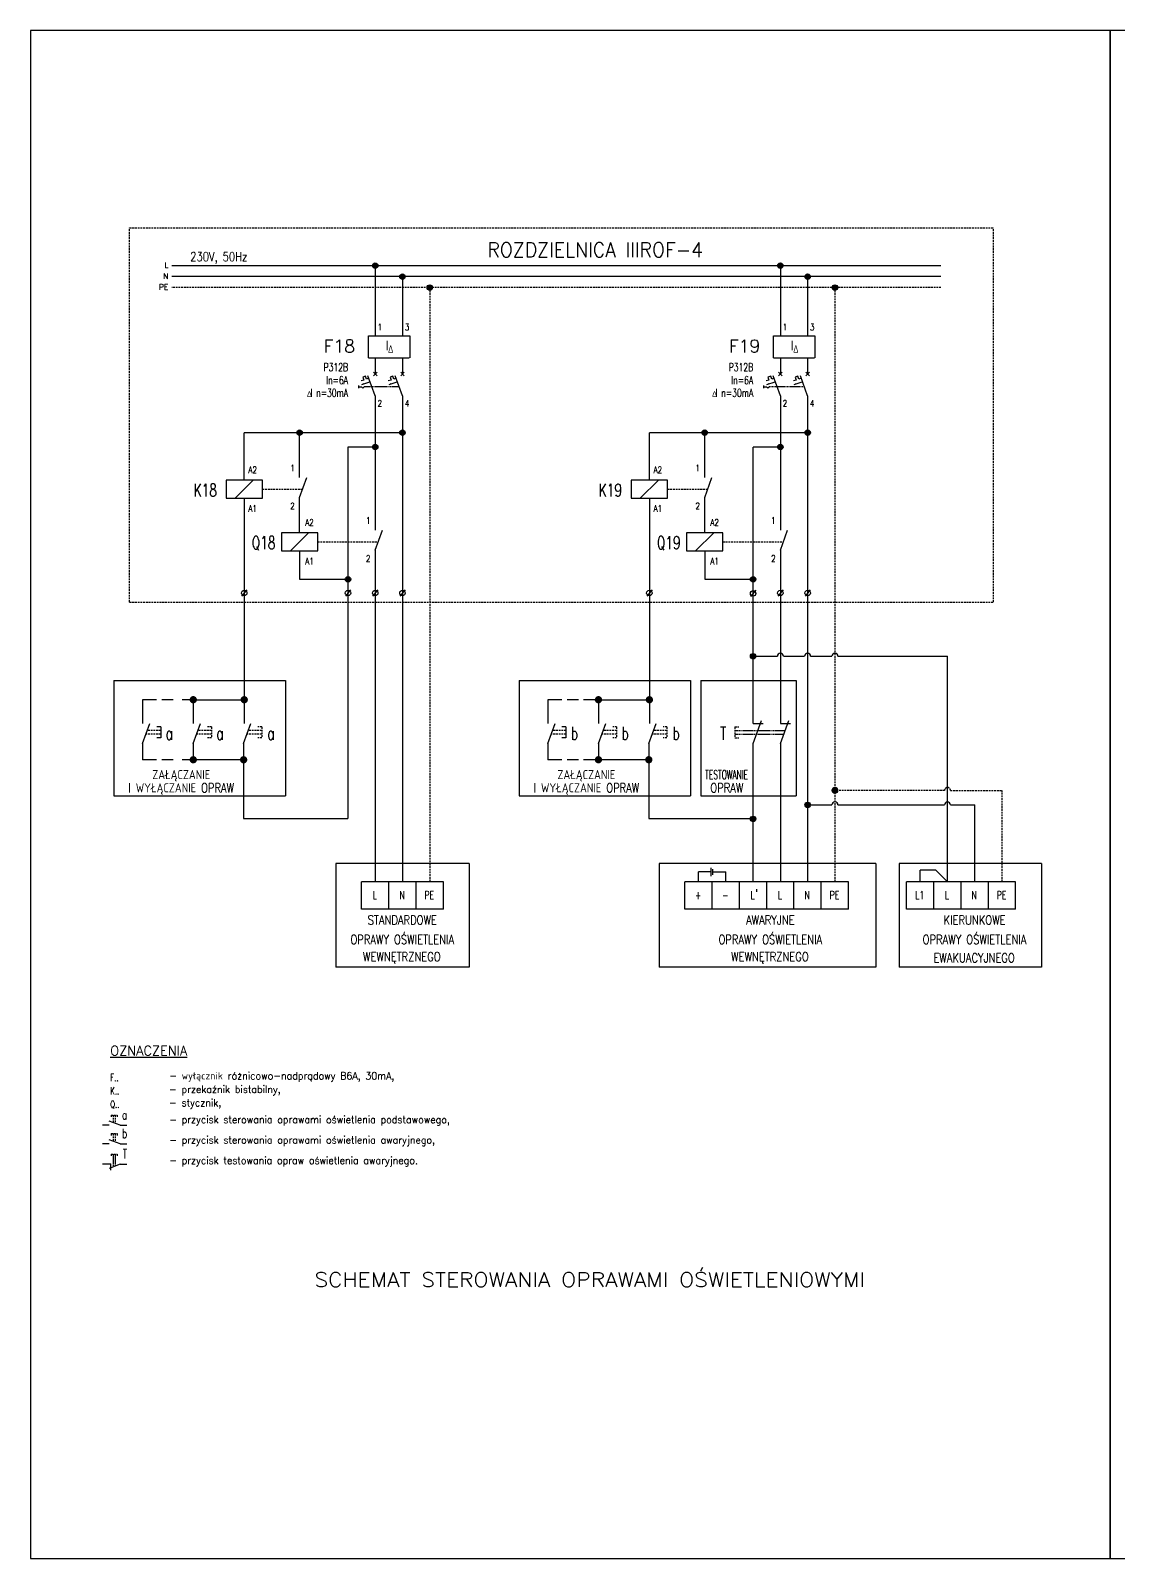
# Model space of a CAD drawing. Header units: millimetres. Extents: x 0 to 594, y -1 to 420.
# Drawn here: x 0 to 299.3, y 0 to 420 of the extents above; entities that cross this region are included whole.
import ezdxf
from ezdxf.enums import TextEntityAlignment as Align

# ---------------------------------------------------------------- set-up
doc = ezdxf.new("R2010")
doc.units = ezdxf.units.MM
doc.linetypes.add('DASHED', pattern=[0.75, 0.5, -0.25])
for name, color, linetype in [('1C', 1, 'Continuous'), ('1P', 1, 'DASHED'), ('2C', 2, 'Continuous'), ('2P', 2, 'DASHED'), ('3C', 3, 'Continuous'), ('4C', 4, 'Continuous'), ('4P', 4, 'DASHED'), ('N1C', 1, 'Continuous'), ('N2C', 2, 'Continuous'), ('N3C', 3, 'Continuous')]:
    doc.layers.add(name, color=color, linetype=linetype)
doc.styles.add('3', font='ROMANS.shx', dxfattribs={"height": 2.5})
doc.styles.add('GREEKS', font='GREEKS.shx', dxfattribs={"width": 0.7, "height": 2.6})
doc.styles.add('ROMANS', font='romans', dxfattribs={"width": 0.8, "oblique": 10, "height": 3.2})

msp = doc.modelspace()

# ---------------------------------------------------------------- hatches: boundary and pattern name
at = {"layer": '1C'}
for points in [[(95.56, 355.36, 1), (94.06, 355.36, 1)], [(103.06, 352.36, 1), (101.56, 352.36, 1)], [(207, 355.36, 1), (205.5, 355.36, 1)], [(214.5, 352.36, 1), (213, 352.36, 1)], [(110.56, 349.36, 1), (109.06, 349.36, 1)], [(222, 349.36, 1), (220.5, 349.36, 1)], [(199.5, 269.15, 1), (198, 269.15, 1)], [(199.5, 248.01, 1), (198, 248.01, 1)], [(222, 211.09, 1), (220.5, 211.09, 1)], [(214.5, 207.14, 1), (213, 207.14, 1)], [(199.5, 203.29, 1), (198, 203.29, 1)]]:
    msp.add_hatch(color=7, dxfattribs=at).paths.add_polyline_path(points)
at = {"layer": '1C', "ltscale": 0.5}
for points in [[(74.74, 309.46, 1), (73.24, 309.46, 1)], [(103.06, 309.46, -1), (101.56, 309.46, -1)], [(186.19, 309.46, 1), (184.69, 309.46, 1)], [(214.5, 309.46, -1), (213, 309.46, -1)], [(95.56, 305.51, 1), (94.06, 305.51, 1)], [(207, 305.51, 1), (205.5, 305.51, 1)], [(88.06, 269.15, 1), (86.56, 269.15, 1)]]:
    msp.add_hatch(color=7, dxfattribs=at).paths.add_polyline_path(points)

# ---------------------------------------------------------------- linework, layer by layer
for points in [[(0, 420), (0, 0), (297, 0), (297, 420)], [(297, 420), (297, 0), (594, 0), (594, 420)]]:
    msp.add_lwpolyline(points, close=True)
at = {"layer": '1C', "color": 7, "ltscale": 0.5}
for p, q in [((94.81, 355.36), (94.81, 336.07)), ((206.25, 355.36), (206.25, 336.07)), ((102.31, 352.36), (102.31, 336.07)), ((213.75, 352.36), (213.75, 336.07)), ((94.81, 330.07), (94.81, 325.57)), ((102.31, 330.07), (102.31, 325.57)), ((206.25, 330.07), (206.25, 325.57)), ((213.75, 330.07), (213.75, 325.57)), ((94.81, 319.57), (94.81, 282.63)), ((102.31, 319.57), (102.31, 186.02)), ((206.25, 319.57), (206.25, 282.63)), ((213.75, 319.57), (213.75, 186.02)), ((58.78, 296.42), (58.78, 309.46)), ((102.31, 309.46), (58.78, 309.46)), ((73.99, 297.12), (73.99, 309.46)), ((170.22, 296.42), (170.22, 309.46)), ((213.75, 309.46), (170.22, 309.46)), ((185.44, 297.12), (185.44, 309.46)), ((94.81, 305.51), (87.31, 305.51)), ((87.31, 305.51), (87.31, 203.38)), ((206.25, 305.51), (198.75, 305.51)), ((198.75, 229.56), (198.75, 305.51)), ((58.78, 291.42), (58.78, 236.06)), ((73.99, 281.97), (73.99, 291.62)), ((170.22, 291.42), (170.22, 236.06)), ((185.44, 281.97), (185.44, 291.62)), ((73.99, 276.97), (73.99, 269.15)), ((94.81, 277.17), (94.81, 186.02)), ((185.44, 276.97), (185.44, 269.15)), ((206.25, 277.17), (206.25, 229.56)), ((73.99, 269.15), (87.31, 269.15)), ((185.44, 269.15), (198.75, 269.15)), ((198.75, 248.01), (205.42, 248.01)), ((207.08, 248.01), (212.92, 248.01)), ((214.58, 248.01), (220.42, 248.01)), ((222.08, 248.01), (252.22, 248.01)), ((252.22, 186.02), (252.22, 248.01)), ((30.82, 236.06), (30.82, 229.56)), ((34.69, 236.06), (30.82, 236.06)), ((39.24, 236.06), (36.14, 236.06)), ((44.77, 236.06), (41.68, 236.06)), ((43.78, 236.06), (58.78, 236.06)), ((44.77, 236.06), (44.77, 229.56)), ((58.78, 236.06), (58.78, 229.56)), ((142.27, 236.06), (142.27, 229.56)), ((146.13, 236.06), (142.27, 236.06)), ((150.68, 236.06), (147.59, 236.06)), ((155.22, 236.06), (152.13, 236.06)), ((155.22, 236.06), (170.22, 236.06)), ((156.21, 236.06), (156.21, 229.56)), ((170.22, 236.06), (170.22, 229.56)), ((30.82, 224.06), (30.82, 219.56)), ((44.77, 224.06), (44.77, 219.56)), ((58.62, 224.14), (58.62, 203.38)), ((142.27, 224.06), (142.27, 219.56)), ((156.21, 224.06), (156.21, 219.56)), ((170.06, 224.06), (170.06, 203.38)), ((198.75, 186.02), (198.75, 224.06)), ((206.25, 224.06), (206.25, 186.02)), ((34.69, 219.56), (30.82, 219.56)), ((39.24, 219.56), (36.14, 219.56)), ((44.77, 219.56), (41.68, 219.56)), ((58.78, 219.56), (43.78, 219.56)), ((146.13, 219.56), (142.27, 219.56)), ((150.68, 219.56), (147.59, 219.56)), ((155.22, 219.56), (152.13, 219.56)), ((170.22, 219.56), (155.22, 219.56)), ((213.75, 207.14), (220.42, 207.14)), ((222.08, 207.14), (251.39, 207.14)), ((253.05, 207.14), (259.72, 207.14)), ((259.72, 186.02), (259.72, 207.14)), ((58.62, 203.38), (87.31, 203.38)), ((170.06, 203.38), (198.75, 203.38)), ((249, 189.24), (244.72, 189.24)), ((244.72, 186.02), (244.72, 189.24)), ((252.22, 186.02), (249, 189.24)), ((19.77, 119.18), (21.59, 119.18)), ((24.68, 119.09), (26.5, 119.09)), ((19.77, 114.06), (21.59, 114.06)), ((24.68, 113.96), (26.5, 113.96)), ((19.77, 108.44), (22.13, 108.44)), ((24.68, 108.35), (26.5, 108.35))]:
    msp.add_line(p, q, dxfattribs=at)
at = {"layer": '1C', "color": 7}
for p, q in [((59.5, 266.24), (58.06, 264.51)), ((88.03, 266.24), (86.59, 264.51)), ((95.53, 266.24), (94.09, 264.51)), ((103.03, 266.24), (101.59, 264.51)), ((170.95, 266.24), (169.5, 264.51)), ((199.48, 266.13), (198.03, 264.4)), ((206.98, 266.24), (205.53, 264.51)), ((214.48, 266.24), (213.03, 264.51))]:
    msp.add_line(p, q, dxfattribs=at)
at = {"layer": '1C', "color": 7, "ltscale": 0.5, "const_width": 1}
for points in [[(44.58, 236.52, -1), (44.95, 235.59, -1)], [(58.59, 236.52, -1), (58.97, 235.59, -1)], [(156.03, 236.52, -1), (156.4, 235.59, -1)], [(170.04, 236.52, -1), (170.41, 235.59, -1)], [(44.58, 220.02, -1), (44.95, 219.09, -1)], [(58.43, 220.02, -1), (58.8, 219.09, -1)], [(156.03, 220.02, -1), (156.4, 219.09, -1)], [(169.88, 220.02, -1), (170.25, 219.09, -1)]]:
    msp.add_lwpolyline(points, format="xyb", close=True, dxfattribs=at)
at = {"layer": '1C', "color": 7}
for centre in [(94.81, 355.36), (102.31, 352.36), (206.25, 355.36), (213.75, 352.36), (109.81, 349.36), (221.25, 349.36), (198.75, 269.15), (58.78, 265.38), (87.31, 265.38), (94.81, 265.38), (102.31, 265.38), (170.22, 265.38), (198.75, 265.27), (206.25, 265.38), (213.75, 265.38), (198.75, 248.01), (221.25, 211.09), (213.75, 207.14), (198.75, 203.29)]:
    msp.add_circle(centre, 0.75, dxfattribs=at)
at = {"layer": '1C', "color": 7, "ltscale": 0.5}
for centre in [(73.99, 309.46), (102.31, 309.46), (185.44, 309.46), (213.75, 309.46), (94.81, 305.51), (206.25, 305.51), (87.31, 269.15)]:
    msp.add_circle(centre, 0.75, dxfattribs=at)
for centre in [(206.25, 248.01), (213.75, 248.01), (221.25, 248.01), (221.25, 211.09), (221.25, 207.14), (252.22, 207.14)]:
    msp.add_arc(centre, 0.831, 0, 180, dxfattribs=at)
at = {"layer": '1P', "color": 7}
for p, q in [((27.23, 365.78), (264.84, 365.78)), ((27.23, 262.91), (27.23, 365.78)), ((264.84, 262.91), (264.84, 365.78)), ((27.23, 262.91), (264.84, 262.91))]:
    msp.add_line(p, q, dxfattribs=at)
at = {"layer": '2C', "color": 7}
for p, q in [((92.93, 336.07), (104.31, 336.07)), ((92.93, 330.07), (92.93, 336.07)), ((104.31, 336.07), (104.31, 330.07)), ((204.38, 336.07), (215.75, 336.07)), ((204.38, 330.07), (204.38, 336.07)), ((215.75, 336.07), (215.75, 330.07)), ((92.93, 330.07), (104.18, 330.07)), ((204.38, 330.07), (215.63, 330.07)), ((91.66, 323.93), (90.9, 323.67)), ((91.11, 322.69), (93.35, 323.47)), ((92.15, 324.95), (91.4, 324.69)), ((91.4, 324.69), (91.66, 323.93)), ((92.41, 324.2), (92.15, 324.95)), ((93.07, 324.42), (92.41, 324.2)), ((94.31, 326.07), (95.31, 325.07)), ((95.31, 326.07), (94.31, 325.07)), ((99.16, 323.93), (98.4, 323.67)), ((98.61, 322.69), (100.85, 323.47)), ((99.65, 324.95), (98.9, 324.69)), ((98.9, 324.69), (99.16, 323.93)), ((99.91, 324.2), (99.65, 324.95)), ((100.57, 324.42), (99.91, 324.2)), ((102.81, 326.07), (101.81, 325.07)), ((101.81, 326.07), (102.81, 325.07)), ((203.1, 323.93), (202.35, 323.67)), ((202.55, 322.69), (204.79, 323.47)), ((203.6, 324.95), (202.84, 324.69)), ((202.84, 324.69), (203.1, 323.93)), ((203.86, 324.2), (203.6, 324.95)), ((204.51, 324.42), (203.86, 324.2)), ((205.75, 326.07), (206.75, 325.07)), ((206.75, 326.07), (205.75, 325.07)), ((210.6, 323.93), (209.85, 323.67)), ((210.05, 322.69), (212.29, 323.47)), ((211.1, 324.95), (210.34, 324.69)), ((210.34, 324.69), (210.6, 323.93)), ((211.36, 324.2), (211.1, 324.95)), ((212.01, 324.42), (211.36, 324.2)), ((214.25, 326.07), (213.25, 325.07)), ((213.25, 326.07), (214.25, 325.07)), ((90.21, 322.47), (90.21, 321.67)), ((90.21, 322.07), (91.01, 322.07)), ((91.41, 321.67), (91.01, 322.07)), ((91.81, 322.07), (91.41, 321.67)), ((201.65, 322.47), (201.65, 321.67)), ((201.65, 322.07), (202.45, 322.07)), ((202.85, 321.67), (202.45, 322.07)), ((203.25, 322.07), (202.85, 321.67)), ((61.28, 296.42), (56.28, 291.42)), ((172.72, 296.42), (167.72, 291.42)), ((76.49, 281.97), (71.49, 276.97)), ((187.94, 281.97), (182.94, 276.97)), ((35.82, 228.56), (34.74, 228.56)), ((35.82, 228.56), (35.82, 225.56)), ((147.27, 228.56), (146.18, 228.56)), ((147.27, 228.56), (147.27, 225.56)), ((35.82, 225.56), (34.74, 225.56)), ((147.27, 225.56), (146.18, 225.56)), ((187.2, 187.55), (187.2, 189.84)), ((187.7, 187.92), (187.7, 189.47)), ((98.56, 186.02), (91.06, 186.02)), ((91.06, 178.52), (91.06, 186.02)), ((98.56, 178.52), (98.56, 186.02)), ((106.06, 186.02), (98.56, 186.02)), ((106.06, 178.52), (106.06, 186.02)), ((113.56, 186.02), (106.06, 186.02)), ((113.56, 178.52), (113.56, 186.02)), ((187.5, 186.02), (180, 186.02)), ((180, 178.52), (180, 186.02)), ((183.75, 186.02), (183.75, 188.7)), ((187.2, 188.7), (183.75, 188.7)), ((195, 186.02), (187.5, 186.02)), ((187.5, 178.52), (187.5, 186.02)), ((187.7, 188.7), (191.25, 188.7)), ((191.25, 186.02), (191.25, 188.7)), ((202.5, 186.02), (195, 186.02)), ((195, 178.52), (195, 186.02)), ((210, 186.02), (202.5, 186.02)), ((202.5, 178.52), (202.5, 186.02)), ((210, 178.52), (210, 186.02)), ((217.5, 186.02), (210, 186.02)), ((217.5, 178.52), (217.5, 186.02)), ((225, 186.02), (217.5, 186.02)), ((225, 178.52), (225, 186.02)), ((248.47, 186.02), (240.97, 186.02)), ((240.97, 178.52), (240.97, 186.02)), ((255.97, 186.02), (248.47, 186.02)), ((248.47, 178.52), (248.47, 186.02)), ((248.47, 178.52), (248.47, 186.02)), ((255.97, 178.52), (255.97, 186.02)), ((263.47, 186.02), (255.97, 186.02)), ((263.47, 178.52), (263.47, 186.02)), ((270.97, 186.02), (263.47, 186.02)), ((270.97, 178.52), (270.97, 186.02)), ((199.68, 184.02), (199.68, 183.26)), ((98.56, 178.52), (91.06, 178.52)), ((106.06, 178.52), (98.56, 178.52)), ((113.56, 178.52), (106.06, 178.52)), ((187.5, 178.52), (180, 178.52)), ((195, 178.52), (187.5, 178.52)), ((202.5, 178.52), (195, 178.52)), ((210, 178.52), (202.5, 178.52)), ((217.5, 178.52), (210, 178.52)), ((225, 178.52), (217.5, 178.52)), ((248.47, 178.52), (240.97, 178.52)), ((255.97, 178.52), (248.47, 178.52)), ((263.47, 178.52), (255.97, 178.52)), ((270.97, 178.52), (263.47, 178.52))]:
    msp.add_line(p, q, dxfattribs=at)
at = {"layer": '2C', "color": 7, "ltscale": 0.5}
for p, q in [((22.92, 241.35), (22.92, 209.59)), ((22.92, 241.35), (70.12, 241.35)), ((70.12, 241.35), (70.12, 209.59)), ((134.36, 241.35), (134.36, 209.59)), ((134.36, 241.35), (181.56, 241.35)), ((181.56, 241.35), (181.56, 209.59)), ((184.34, 241.35), (210.63, 241.35)), ((184.34, 241.35), (184.34, 209.59)), ((210.63, 241.35), (210.63, 209.59)), ((22.92, 209.59), (70.12, 209.59)), ((134.36, 209.59), (181.56, 209.59)), ((184.34, 209.59), (210.63, 209.59)), ((120.64, 191.07), (83.98, 191.07)), ((83.98, 191.07), (83.98, 162.57)), ((120.64, 191.07), (120.64, 162.57)), ((232.52, 191.07), (172.92, 191.07)), ((172.92, 191.07), (172.92, 162.57)), ((232.52, 191.07), (232.52, 162.57)), ((278.05, 191.07), (238.89, 191.07)), ((238.89, 191.07), (238.89, 162.57)), ((278.05, 191.07), (278.05, 162.57)), ((120.64, 162.57), (83.98, 162.57)), ((232.52, 162.57), (172.92, 162.57)), ((278.05, 162.57), (238.89, 162.57))]:
    msp.add_line(p, q, dxfattribs=at)
at = {"layer": '2C', "color": 7}
for points in [[(91.11, 322.69, 0, 0.56, 0), (91.64, 322.89, 0.56, 0.56, 0)], [(98.61, 322.69, 0, 0.56, 0), (99.14, 322.89, 0.56, 0.56, 0)], [(202.55, 322.69, 0, 0.56, 0), (203.09, 322.89, 0.56, 0.56, 0)], [(210.05, 322.69, 0, 0.56, 0), (210.59, 322.89, 0.56, 0.56, 0)]]:
    msp.add_lwpolyline(points, format="xyseb", dxfattribs=at)
at = {"layer": '2P', "color": 7, "ltscale": 0.5}
for p, q in [((101.4, 322.07), (91.81, 322.07)), ((212.84, 322.07), (203.25, 322.07)), ((193.75, 227.56), (207.53, 227.56)), ((193.75, 226.56), (207.16, 226.56)), ((22.72, 111.15), (22.72, 107.63)), ((23.28, 111.15), (23.28, 107.84))]:
    msp.add_line(p, q, dxfattribs=at)
at = {"layer": '2P', "color": 7}
for p, q in [((63.78, 293.92), (74.83, 293.92)), ((175.22, 293.92), (186.27, 293.92)), ((78.99, 279.47), (95.65, 279.47)), ((190.44, 279.47), (207.09, 279.47)), ((35.82, 227.56), (32.1, 227.56)), ((49.77, 227.56), (46.04, 227.56)), ((49.77, 228.56), (48.68, 228.56)), ((49.77, 228.56), (49.77, 225.56)), ((63.62, 227.56), (59.89, 227.56)), ((63.62, 228.56), (62.53, 228.56)), ((63.62, 228.56), (63.62, 225.56)), ((147.27, 227.56), (143.54, 227.56)), ((161.21, 227.56), (157.49, 227.56)), ((161.21, 228.56), (160.13, 228.56)), ((161.21, 228.56), (161.21, 225.56)), ((175.06, 227.56), (171.33, 227.56)), ((175.06, 228.56), (173.98, 228.56)), ((175.06, 228.56), (175.06, 225.56)), ((193.75, 228.56), (193.75, 225.56)), ((193.75, 228.56), (194.84, 228.56)), ((35.82, 226.56), (31.73, 226.56)), ((49.77, 226.56), (45.68, 226.56)), ((49.77, 225.56), (48.68, 225.56)), ((63.62, 226.56), (59.53, 226.56)), ((63.62, 225.56), (62.53, 225.56)), ((147.27, 226.56), (143.18, 226.56)), ((161.21, 226.56), (157.12, 226.56)), ((161.21, 225.56), (160.13, 225.56)), ((175.06, 226.56), (170.97, 226.56)), ((175.06, 225.56), (173.98, 225.56)), ((193.75, 225.56), (194.84, 225.56)), ((22.16, 121.89), (22.16, 121.29)), ((22.16, 121.89), (23.84, 121.89)), ((22.72, 121.89), (22.72, 119.8)), ((23.28, 121.89), (23.28, 119.6)), ((23.84, 121.89), (23.84, 121.29)), ((22.16, 116.77), (22.16, 116.16)), ((22.16, 116.77), (23.84, 116.77)), ((22.72, 116.77), (22.72, 114.68)), ((23.28, 116.77), (23.28, 114.47)), ((23.84, 116.77), (23.84, 116.16)), ((22.16, 111.15), (22.16, 110.54)), ((22.16, 111.15), (23.84, 111.15)), ((23.84, 111.15), (23.84, 110.54))]:
    msp.add_line(p, q, dxfattribs=at)
at = {"layer": '3C', "color": 7}
for p, q in [((250.43, 355.36), (38.82, 355.36)), ((250.43, 352.36), (38.82, 352.36))]:
    msp.add_line(p, q, dxfattribs=at)
at = {"layer": '4C', "color": 7}
for p, q in [((94.81, 319.57), (92.81, 325.07)), ((102.31, 319.57), (100.31, 325.07)), ((206.25, 319.57), (204.25, 325.07)), ((213.75, 319.57), (211.75, 325.07)), ((63.78, 296.42), (53.78, 296.42)), ((53.78, 296.42), (53.78, 291.42)), ((63.78, 291.42), (63.78, 296.42)), ((73.99, 291.62), (75.99, 297.12)), ((175.22, 296.42), (165.22, 296.42)), ((165.22, 296.42), (165.22, 291.42)), ((175.22, 291.42), (175.22, 296.42)), ((185.44, 291.62), (187.44, 297.12)), ((53.78, 291.42), (63.78, 291.42)), ((165.22, 291.42), (175.22, 291.42)), ((78.99, 281.97), (68.99, 281.97)), ((68.99, 281.97), (68.99, 276.97)), ((78.99, 276.97), (78.99, 281.97)), ((94.81, 277.17), (96.81, 282.67)), ((190.44, 281.97), (180.44, 281.97)), ((180.44, 281.97), (180.44, 276.97)), ((190.44, 276.97), (190.44, 281.97)), ((206.25, 277.17), (208.25, 282.67)), ((68.99, 276.97), (78.99, 276.97)), ((180.44, 276.97), (190.44, 276.97)), ((30.82, 224.06), (32.82, 229.56)), ((44.77, 224.06), (46.77, 229.56)), ((58.62, 224.06), (60.62, 229.56)), ((142.27, 224.06), (144.27, 229.56)), ((156.21, 224.06), (158.21, 229.56)), ((170.06, 224.06), (172.06, 229.56)), ((198.75, 224.06), (201.05, 230.37)), ((198.75, 229.56), (201.53, 229.56)), ((206.25, 224.06), (208.55, 230.37)), ((206.25, 229.56), (209.03, 229.56)), ((24.68, 119.09), (21.59, 120.21)), ((24.68, 113.96), (21.59, 115.09)), ((24.68, 108.35), (21.59, 107.23)), ((22.13, 106.75), (22.13, 108.44))]:
    msp.add_line(p, q, dxfattribs=at)
at = {"layer": '4P', "color": 7}
for p, q in [((250.43, 349.36), (38.82, 349.36)), ((109.81, 349.36), (109.81, 186.02)), ((221.25, 349.36), (221.25, 186.02)), ((251.39, 211.09), (221.25, 211.09)), ((253.05, 211.09), (267.22, 211.09)), ((267.22, 186.02), (267.22, 211.09))]:
    msp.add_line(p, q, dxfattribs=at)
msp.add_arc((252.22, 211.09), 0.831, 0, 180, dxfattribs=at)

# ---------------------------------------------------------------- texts
at = {"layer": '1C', "color": 7, "style": '3'}
for s, p in [('N', (37.92, 351.76)), ('L', (37.92, 354.76)), ('PE', (37.92, 348.76))]:
    msp.add_text(s, height=1.5, dxfattribs=at).set_placement(p, align=Align.RIGHT)
at = {"layer": 'N1C', "color": 7, "style": 'ROMANS'}
for s, height, width, p in [('ROZDZIELNICA IIIROF-4', 4, 0.95, (155.31, 359.74)), ('230V, 50Hz', 2.5, 0.8, (51.78, 357.49)), ('ZAŁĄCZANIE', 2.5, 0.8, (41.44, 215.16)), ('ZAŁĄCZANIE', 2.5, 0.8, (152.89, 215.16)), ('TESTOWANIE', 2.5, 0.6, (191.47, 215.46)), ('I WYŁĄCZANIE OPRAW', 2.5, 0.8, (41.44, 211.53)), ('I WYŁĄCZANIE OPRAW', 2.5, 0.8, (152.89, 211.53)), ('OPRAW', 2.5, 0.8, (191.53, 211.82)), ('STANDARDOWE', 2.5, 0.8, (102.26, 175.49)), ('AWARYJNE', 2.5, 0.8, (203.5, 175.49)), ('KIERUNKOWE', 2.5, 0.8, (259.67, 175.49)), ('OPRAWY OŚWIETLENIA', 2.5, 0.8, (102.26, 170.55)), ('OPRAWY OŚWIETLENIA', 2.5, 0.8, (203.5, 170.55)), ('OPRAWY OŚWIETLENIA', 2.5, 0.8, (259.67, 170.55)), ('WEWNĘTRZNEGO', 2.5, 0.8, (102.13, 165.11)), ('WEWNĘTRZNEGO', 2.5, 0.8, (203.37, 165.11)), ('EWAKUACYJNEGO', 2.5, 0.8, (259.54, 165.11)), ('SCHEMAT STEROWANIA OPRAWAMI OŚWIETLENIOWYMI', 4, 1.1, (153.79, 77.3))]:
    msp.add_text(s, height=height, dxfattribs=dict(at, width=width)).set_placement(p, align=Align.MIDDLE)
for s, width, p in [('F..', 0.7, (21.93, 131.22)), ('- wyłącznik różnicowo-nadprądowy B6A, 30mA, ', 0.95, (38.14, 131.67)), ('K..', 0.7, (21.93, 127.52)), ('- przekaźnik bistabilny, ', 0.95, (38.12, 127.97)), ('- stycznik,', 0.95, (38.12, 124.28)), ('Q..', 0.7, (21.93, 123.83)), ('- przycisk sterowania oprawami oświetlenia podstawowego,', 0.95, (38.14, 119.65)), ('- przycisk sterowania oprawami oświetlenia awaryjnego,', 0.95, (38.14, 114.04)), ('- przycisk testowania opraw oświetlenia awaryjnego.', 0.95, (38.14, 108.42))]:
    msp.add_text(s, height=2, dxfattribs=dict(at, width=width)).set_placement(p)
at = {"layer": 'N2C', "color": 7, "style": 'ROMANS', "width": 0.8}
for s, p in [('1', (95.45, 337.6)), ('3', (102.95, 337.6)), ('1', (206.89, 337.6)), ('3', (214.39, 337.6)), ('2', (95.45, 316.63)), ('4', (102.95, 316.63)), ('2', (206.89, 316.63)), ('4', (214.39, 316.63)), ('A2', (59.93, 298.33)), ('1', (71.44, 298.84)), ('A2', (171.37, 298.33)), ('1', (182.89, 298.84)), ('2', (71.44, 288.4)), ('2', (182.89, 288.4)), ('A1', (59.93, 287.7)), ('A2', (75.56, 283.88)), ('1', (92.26, 284.4)), ('A1', (171.37, 287.7)), ('A2', (187, 283.88)), ('1', (203.7, 284.4)), ('A1', (75.56, 273.25)), ('2', (92.26, 273.95)), ('A1', (187, 273.25)), ('2', (203.7, 273.95))]:
    msp.add_text(s, height=1.8, dxfattribs=at).set_placement(p)
at = {"layer": 'N2C', "color": 7}
for s, height, style, width, p in [('I', 2.6, 'ROMANS', 0.8, (98.06, 333.45)), ('D', 2, 'GREEKS', 0.7, (99.06, 332.45)), ('I', 2.6, 'ROMANS', 0.8, (209.5, 333.45)), ('D', 2, 'GREEKS', 0.7, (210.5, 332.45)), ('L', 2.2, 'ROMANS', 0.7, (94.69, 182.34)), ('N', 2.2, 'ROMANS', 0.7, (102.19, 182.34)), ('PE', 2.2, 'ROMANS', 0.7, (109.69, 182.34)), ('+', 2.2, 'ROMANS', 0.7, (183.64, 182.34)), ('-', 2.2, 'ROMANS', 0.7, (191.14, 182.34)), ('L', 2.2, 'ROMANS', 0.7, (198.64, 182.34)), ('L', 2.2, 'ROMANS', 0.7, (206.14, 182.34)), ('N', 2.2, 'ROMANS', 0.7, (213.64, 182.34)), ('PE', 2.2, 'ROMANS', 0.7, (221.14, 182.34)), ('L1', 2.2, 'ROMANS', 0.7, (244.6, 182.34)), ('L', 2.2, 'ROMANS', 0.7, (252.1, 182.34)), ('N', 2.2, 'ROMANS', 0.7, (259.6, 182.34)), ('PE', 2.2, 'ROMANS', 0.7, (267.1, 182.34))]:
    msp.add_text(s, height=height, dxfattribs=dict(at, style=style, width=width)).set_placement(p, align=Align.MIDDLE)
for s, height, style, width, p in [('P312B', 2.2, 'ROMANS', 0.7, (87.34, 326.37)), ('P312B', 2.2, 'ROMANS', 0.7, (198.78, 326.37)), ('In=6A', 2.2, 'ROMANS', 0.7, (87.34, 322.8)), ('In=6A', 2.2, 'ROMANS', 0.7, (198.78, 322.8)), ('D', 1.5, 'GREEKS', 0.9, (77.39, 319.34)), ('I n=30mA', 2.2, 'ROMANS', 0.7, (87.36, 319.3)), ('D', 1.5, 'GREEKS', 0.9, (188.83, 319.34)), ('I n=30mA', 2.2, 'ROMANS', 0.7, (198.8, 319.3))]:
    msp.add_text(s, height=height, dxfattribs=dict(at, style=style, width=width)).set_placement(p, align=Align.RIGHT)
at = {"layer": 'N3C', "color": 7, "style": 'ROMANS'}
for s, height, width, p in [('F18', 3.5, 0.99, (89.25, 331.52)), ('F19', 3.5, 0.99, (200.7, 331.52)), ('K18', 3.5, 0.7, (51.26, 291.92)), ('K19', 3.5, 0.7, (162.71, 291.92)), ('Q18', 3.5, 0.7, (67.37, 277.47)), ('Q19', 3.5, 0.7, (178.81, 277.47)), ('a', 3.5, 0.7, (39.16, 225.07)), ('a', 3.5, 0.7, (53.11, 225.07)), ('a', 3.5, 0.7, (67.12, 225.07)), ('b', 3.5, 0.7, (150.61, 225.07)), ('b', 3.5, 0.7, (164.55, 225.07)), ('b', 3.5, 0.7, (178.57, 225.07)), ('T', 3.5, 0.7, (191.37, 225.07)), ('a', 2.5, 0.7, (26.58, 120.68)), ('b', 2.5, 0.7, (26.58, 115.57)), ('T', 2.5, 0.7, (26.58, 109.96))]:
    msp.add_text(s, height=height, dxfattribs=dict(at, width=width)).set_placement(p, align=Align.RIGHT)
msp.add_text('%%UOZNACZENIA', height=2.6, dxfattribs=at).set_placement((21.93, 138.29))

doc.saveas('drawing.dxf')
